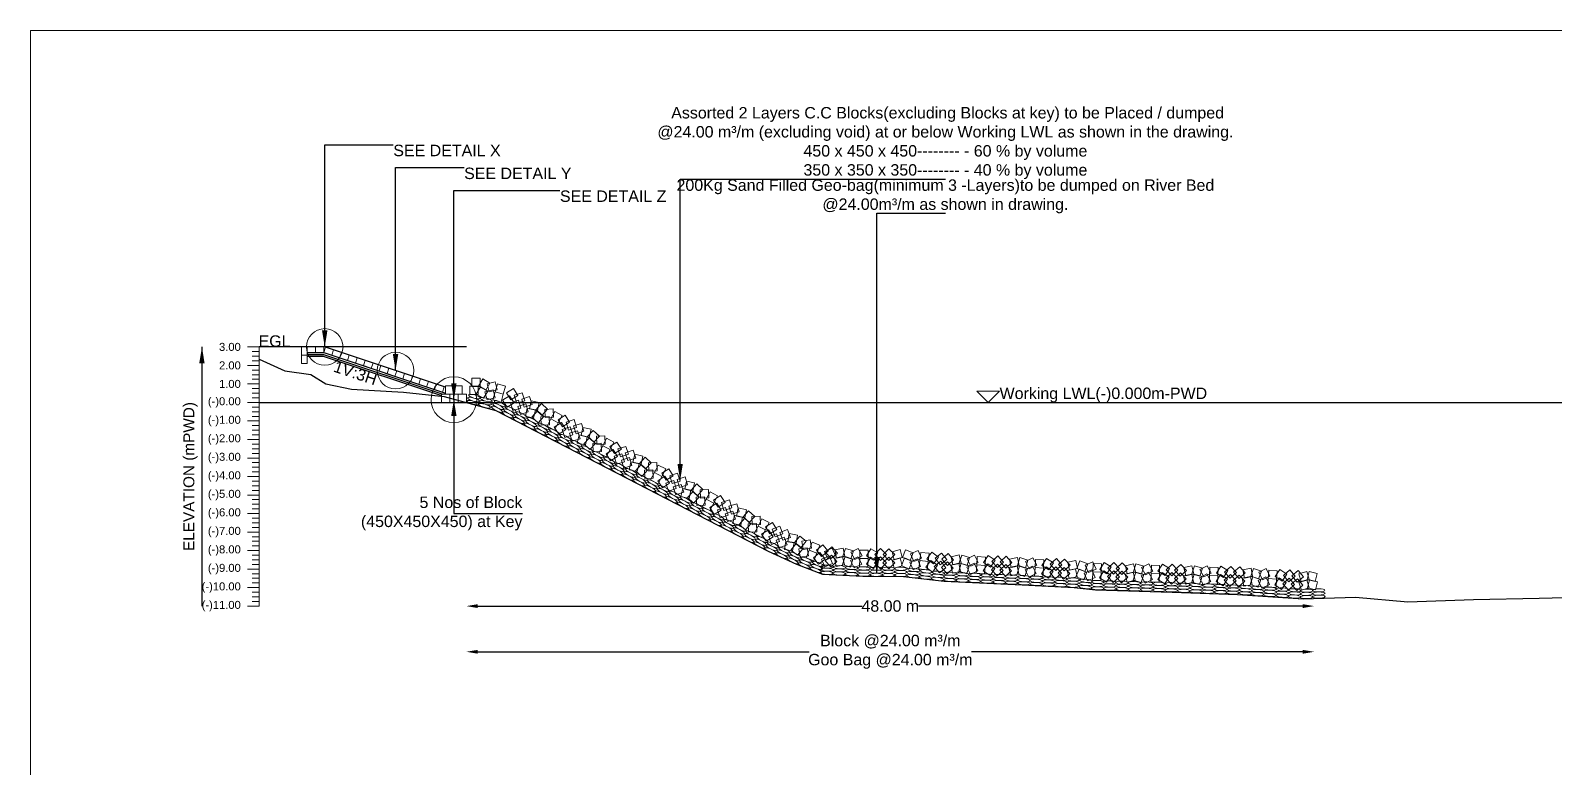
# Model space of a CAD drawing. Header units: inches. Extents: x 89000 to 380017, y -7071 to 0.
# Drawn here: x 355000 to 361672, y -3229 to 0 of the extents above; entities that cross this region are included whole.
import ezdxf

# ---------------------------------------------------------------- set-up
doc = ezdxf.new("R2010")
doc.units = ezdxf.units.IN
doc.header["$LTSCALE"] = 7
doc.header["$MEASUREMENT"] = 0
for name, color, linetype, lineweight in [('Cross Section Labels', 7, 'Continuous', 9), ('Existing_Bed_Level for Xsection', 7, 'Continuous', 25), ('Long Section Labels', 7, 'Continuous', 9)]:
    doc.layers.add(name, color=color, linetype=linetype, lineweight=lineweight)
doc.styles.get("Standard").update_dxf_attribs({"font": 'arial.ttf'})
doc.dimstyles.new('Appron Lebeling Style', dxfattribs={"dimtxt": 50, "dimasz": 50, "dimexe": 0.18, "dimexo": 0.0625, "dimgap": 0.09, "dimtad": 0, "dimtih": 1, "dimtoh": 1, "dimdec": 4, "dimzin": 0, "dimdsep": 46, "dimtxsty": 'Standard', "dimcen": 0.09, "dimse1": 1, "dimse2": 1, "dimadec": 0, "dimazin": 0, "dimtfac": 1, "dimtdec": 4, "dimtofl": 0, "dimtmove": 0, "dimatfit": 3, "dimfxl": 1, "dimtolj": 1, "dimtzin": 0, "dimarcsym": 0})
doc.dimstyles.get("Standard").update_dxf_attribs({"dimtxt": 0.18, "dimasz": 0.18, "dimexe": 0.18, "dimexo": 0.0625, "dimgap": 0.09, "dimtad": 0, "dimtih": 1, "dimtoh": 1, "dimdec": 4, "dimzin": 0, "dimdsep": 46, "dimtxsty": 'Standard', "dimcen": 0.09, "dimadec": 0, "dimazin": 0, "dimtfac": 1, "dimtdec": 4, "dimtofl": 0, "dimtmove": 0, "dimatfit": 3, "dimfxl": 1, "dimtolj": 1, "dimtzin": 0, "dimarcsym": 0})

# ---------------------------------------------------------------- blocks, each defined once
blk = doc.blocks.new('*D33')
at = {"layer": 'Cross Section Labels', "color": 0, "lineweight": -2, "transparency": 16777216}
for p, q in [((356956.9, -2518.6), (358638, -2518.6)), ((360566.3, -2518.6), (358885.2, -2518.6))]:
    blk.add_line(p, q, dxfattribs=at)
at = {"layer": 'Cross Section Labels', "color": 0, "transparency": 16777216}
for points in [[(356956.9, -2510.3), (356956.9, -2527), (356906.9, -2518.6)], [(360566.3, -2510.3), (360566.3, -2527), (360616.3, -2518.6)]]:
    blk.add_solid(points, dxfattribs=at)
at = {"layer": 'Defpoints', "color": 0, "transparency": 16777216}
for p in [(356906.9, -1627.6), (360616.3, -2484.8), (360616.3, -2518.6)]:
    blk.add_point(p, dxfattribs=at)
at = {"layer": 'Cross Section Labels', "color": 0, "transparency": 16777216, "insert": (358761.6, -2518.6), "char_height": 50, "attachment_point": 5}
blk.add_mtext('\\A1;48.00 m', dxfattribs=at)
blk = doc.blocks.new('*D34')
at = {"layer": 'Cross Section Labels', "color": 0, "lineweight": -2, "transparency": 16777216}
for p, q in [((356956.9, -2718.6), (358406, -2718.6)), ((360566.3, -2718.6), (359117.2, -2718.6))]:
    blk.add_line(p, q, dxfattribs=at)
at = {"layer": 'Cross Section Labels', "color": 0, "transparency": 16777216}
for points in [[(356956.9, -2710.3), (356956.9, -2727), (356906.9, -2718.6)], [(360566.3, -2710.3), (360566.3, -2727), (360616.3, -2718.6)]]:
    blk.add_solid(points, dxfattribs=at)
at = {"layer": 'Defpoints', "color": 0, "transparency": 16777216}
for p in [(356906.9, -1627.6), (360616.3, -2484.8), (360616.3, -2718.6)]:
    blk.add_point(p, dxfattribs=at)
at = {"layer": 'Cross Section Labels', "color": 0, "transparency": 16777216, "insert": (358761.6, -2718.6), "char_height": 50, "attachment_point": 5}
blk.add_mtext('\\A1;Block @24.00 m³/m ^JGoo Bag @24.00 m³/m ', dxfattribs=at)

msp = doc.modelspace()

# ---------------------------------------------------------------- linework, layer by layer
at = {"layer": 'Cross Section Labels'}
for points in [[(355000, 0), (365000, 0), (365000, -7071), (355000, -7071)], [(359189.72093, -1627.63), (359239.72093, -1577.63), (359139.72093, -1577.63)]]:
    msp.add_lwpolyline(points, close=True, dxfattribs=at)
for centre, radius in [((356287.27093, -1384.63), 80), ((356597.09593, -1487.905), 80), ((356852.24593, -1615.48), 100)]:
    msp.add_circle(centre, radius, dxfattribs=at)
at = {"layer": 'Existing_Bed_Level for Xsection'}
for points in [[(356906.92093, -1384.63), (356000, -1384.63)], [(356815.79593, -1560.805), (356291.01192, -1385.877), (356287.27093, -1384.63), (356283.32758, -1384.63), (356210.42758, -1384.63)], [(356000, -1438.09), (356112.98811, -1489.93), (356226.269, -1505.644), (356291.99145, -1546.144), (356404.84569, -1568.824), (356631.269, -1582.594), (356809.76086, -1601.224), (357036.269, -1662.784), (358226.87718, -2278.87), (358350.98455, -2335.57), (358464.9479, -2379.31), (358641.84044, -2388.22), (358819.1306, -2389.84), (358996.76533, -2410.09), (359337.76099, -2425.48), (359565.31346, -2436.82), (359659.42702, -2447.35), (359994.57964, -2457.07), (360280.62873, -2467.6), (360567.3022, -2486.23), (360796.39311, -2479.75), (361025.4849, -2500), (361312.6317, -2490.28), (361600.2095, -2484.61), (361829.2368, -2478.13)], [(356210.42758, -1408.93), (356283.32758, -1408.93), (356815.79593, -1586.41945)], [(356210.42758, -1417.03), (356282.01313, -1417.03), (356804.46313, -1591.18)], [(356210.42758, -1425.13), (356280.69869, -1425.13), (356797.57093, -1597.42075)], [(356000, -1627.63), (362121.75885, -1627.63)]]:
    msp.add_lwpolyline(points, dxfattribs=at)
at = {"layer": 'Long Section Labels'}
for points in [[(356000, -1384.63), (355950, -1384.63)], [(356000, -2518.63), (356000, -2437.63), (356000, -2356.63), (356000, -2275.63), (356000, -2194.63), (356000, -2113.63), (356000, -2032.63), (356000, -1951.63), (356000, -1870.63), (356000, -1789.63), (356000, -1708.63), (356000, -1627.63), (356000, -1546.63), (356000, -1465.63), (356000, -1384.63)], [(356000, -1465.63), (355950, -1465.63)], [(356000, -1404.88), (355970, -1404.88)], [(356000, -1425.13), (355970, -1425.13)], [(356000, -1445.38), (355970, -1445.38)], [(356000, -1485.88), (355970, -1485.88)], [(356000, -1506.13), (355970, -1506.13)], [(356000, -1526.38), (355970, -1526.38)], [(356000, -1546.63), (355950, -1546.63)], [(356000, -1566.88), (355970, -1566.88)], [(356000, -1587.13), (355970, -1587.13)], [(356000, -1627.63), (355950, -1627.63)], [(356000, -1607.38), (355970, -1607.38)], [(356000, -1647.88), (355970, -1647.88)], [(356000, -1708.63), (355950, -1708.63)], [(356000, -1668.13), (355970, -1668.13)], [(356000, -1688.38), (355970, -1688.38)], [(356000, -1728.88), (355970, -1728.88)], [(356000, -1789.63), (355950, -1789.63)], [(356000, -1749.13), (355970, -1749.13)], [(356000, -1769.38), (355970, -1769.38)], [(356000, -1809.88), (355970, -1809.88)], [(356000, -1830.13), (355970, -1830.13)], [(356000, -1850.38), (355970, -1850.38)], [(356000, -1870.63), (355950, -1870.63)], [(356000, -1890.88), (355970, -1890.88)], [(356000, -1911.13), (355970, -1911.13)], [(356000, -1931.38), (355970, -1931.38)], [(356000, -1951.63), (355950, -1951.63)], [(356000, -1971.88), (355970, -1971.88)], [(356000, -1992.13), (355970, -1992.13)], [(356000, -2032.63), (355950, -2032.63)], [(356000, -2012.38), (355970, -2012.38)], [(356000, -2052.88), (355970, -2052.88)], [(356000, -2113.63), (355950, -2113.63)], [(356000, -2073.13), (355970, -2073.13)], [(356000, -2093.38), (355970, -2093.38)], [(356000, -2133.88), (355970, -2133.88)], [(356000, -2194.63), (355950, -2194.63)], [(356000, -2154.13), (355970, -2154.13)], [(356000, -2174.38), (355970, -2174.38)], [(356000, -2214.88), (355970, -2214.88)], [(356000, -2235.13), (355970, -2235.13)], [(356000, -2255.38), (355970, -2255.38)], [(356000, -2275.63), (355950, -2275.63)], [(356000, -2295.88), (355970, -2295.88)], [(356000, -2316.13), (355970, -2316.13)], [(356000, -2356.63), (355950, -2356.63)], [(356000, -2336.38), (355970, -2336.38)], [(356000, -2376.88), (355970, -2376.88)], [(356000, -2397.13), (355970, -2397.13)], [(356000, -2437.63), (355950, -2437.63)], [(356000, -2417.38), (355970, -2417.38)], [(356000, -2457.88), (355970, -2457.88)], [(356000, -2518.63), (355950, -2518.63)], [(356000, -2478.13), (355970, -2478.13)], [(356000, -2498.38), (355970, -2498.38)]]:
    msp.add_lwpolyline(points, dxfattribs=at)
for points in [[(356210.42758, -1384.63), (356186.12758, -1384.63), (356186.12758, -1421.08), (356210.42758, -1421.08)], [(356246.87758, -1384.63), (356210.42758, -1384.63), (356210.42758, -1408.93), (356246.87758, -1408.93)], [(356283.32758, -1384.63), (356246.87758, -1384.63), (356246.87758, -1408.93), (356283.32758, -1408.93)], [(356325.59142, -1397.4035), (356291.01192, -1385.877), (356283.32758, -1408.93), (356317.90709, -1420.4565)], [(356360.17093, -1408.93), (356325.59142, -1397.4035), (356317.90709, -1420.4565), (356352.4866, -1431.983)], [(356210.42758, -1421.08), (356186.12758, -1421.08), (356186.12758, -1457.53), (356210.42758, -1457.53)], [(356394.75044, -1420.4565), (356360.17093, -1408.93), (356352.4866, -1431.983), (356387.0661, -1443.50951)], [(356429.32994, -1431.983), (356394.75044, -1420.4565), (356387.0661, -1443.50951), (356421.64561, -1455.03601)], [(356463.90945, -1443.50951), (356429.32994, -1431.983), (356421.64561, -1455.03601), (356456.22511, -1466.56251)], [(356498.48896, -1455.03601), (356463.90945, -1443.50951), (356456.22511, -1466.56251), (356490.80462, -1478.08901)], [(356533.06846, -1466.56251), (356498.48896, -1455.03601), (356490.80462, -1478.08901), (356525.38413, -1489.61551)], [(356567.64797, -1478.08901), (356533.06846, -1466.56251), (356525.38413, -1489.61551), (356559.96363, -1501.14202)], [(356602.22747, -1489.61551), (356567.64797, -1478.08901), (356559.96363, -1501.14202), (356594.54314, -1512.66852)], [(356636.80698, -1501.14202), (356602.22747, -1489.61551), (356594.54314, -1512.66852), (356629.12265, -1524.19502)], [(356671.38649, -1512.66852), (356636.80698, -1501.14202), (356629.12265, -1524.19502), (356663.70215, -1535.72152)], [(356705.96599, -1524.19502), (356671.38649, -1512.66852), (356663.70215, -1535.72152), (356698.28166, -1547.24802)], [(356740.5455, -1535.72152), (356705.96599, -1524.19502), (356698.28166, -1547.24802), (356732.86116, -1558.77453)], [(356967.96777, -1521.62114), (356931.51798, -1521.49836), (356931.39519, -1557.94815), (356967.84499, -1558.07094)], [(357009.77637, -1542.76729), (356978.27867, -1524.42342), (356959.9348, -1555.92112), (356991.4325, -1574.26499)], [(356775.125, -1547.24802), (356740.5455, -1535.72152), (356732.86116, -1558.77453), (356767.44067, -1570.30103)], [(356809.70451, -1558.77453), (356775.125, -1547.24802), (356767.44067, -1570.30103), (356802.02018, -1581.82753)], [(356834.02093, -1591.18), (356797.57093, -1591.18), (356797.57093, -1627.63), (356834.02093, -1627.63)], [(356852.24593, -1554.73), (356815.79593, -1554.73), (356815.79593, -1591.18), (356852.24593, -1591.18)], [(356870.47093, -1591.18), (356834.02093, -1591.18), (356834.02093, -1627.63), (356870.47093, -1627.63)], [(356888.69593, -1554.73), (356852.24593, -1554.73), (356852.24593, -1591.18), (356888.69593, -1591.18)], [(356906.92093, -1591.18), (356870.47093, -1591.18), (356870.47093, -1627.63), (356906.92093, -1627.63)], [(356958.40821, -1556.79524), (356921.95842, -1556.67246), (356921.83564, -1593.12225), (356958.28543, -1593.24504)], [(357000.21681, -1577.94139), (356968.71911, -1559.59752), (356950.37524, -1591.09522), (356981.87294, -1609.43909)], [(357023.45007, -1571.8108), (356988.20306, -1581.09792), (356997.49018, -1616.34493), (357032.7372, -1607.05781)], [(357033.00963, -1536.63669), (356997.76262, -1545.92382), (357007.04974, -1581.17083), (357042.29675, -1571.88371)], [(357068.01106, -1590.83015), (357032.83696, -1581.27059), (357023.2774, -1616.44469), (357058.4515, -1626.00425)], [(357077.57061, -1555.65605), (357042.39651, -1546.09649), (357032.83696, -1581.27059), (357068.01106, -1590.83015)], [(357115.44051, -1629.19058), (357095.76225, -1598.50885), (357065.08052, -1618.18711), (357084.75878, -1648.86884)], [(357132.19193, -1596.81787), (357112.51367, -1566.13614), (357081.83194, -1585.81439), (357101.5102, -1616.49613)], [(357151.2388, -1585.1813), (357116.4984, -1596.2134), (357127.53049, -1630.9538), (357162.27089, -1619.9217)], [(357134.48738, -1617.55402), (357099.74698, -1628.58611), (357110.77907, -1663.32651), (357145.51948, -1652.29442)], [(357177.90162, -1669.02761), (357166.84187, -1634.296), (357132.11026, -1645.35575), (357143.17002, -1680.08736)], [(357194.65304, -1636.65489), (357183.59328, -1601.92329), (357148.86168, -1612.98304), (357159.92143, -1647.71465)], [(357209.07945, -1660.03711), (357173.47266, -1652.2423), (357165.67785, -1687.84909), (357201.28464, -1695.6439)], [(357225.83087, -1627.66439), (357190.22408, -1619.86959), (357182.42927, -1655.47637), (357218.03606, -1663.27118)], [(357245.49828, -1689.5123), (357218.56916, -1664.9476), (357194.00445, -1691.87673), (357220.93358, -1716.44143)], [(357262.2497, -1657.13959), (357235.32057, -1632.57489), (357210.75587, -1659.50401), (357237.68499, -1684.06872)], [(357286.25295, -1656.03837), (357249.84065, -1657.69577), (357251.49805, -1694.10807), (357287.91035, -1692.45067)], [(357325.81027, -1684.01399), (357293.43756, -1667.26257), (357276.68614, -1699.63528), (357309.05886, -1716.3867)], [(357269.50153, -1688.41108), (357233.08923, -1690.06848), (357234.74663, -1726.48078), (357271.15893, -1724.82338)], [(357309.05886, -1716.3867), (357276.68614, -1699.63528), (357259.93473, -1732.008), (357292.30744, -1748.75941)], [(357342.0495, -1746.4505), (357322.37124, -1715.76877), (357291.68951, -1735.44703), (357311.36777, -1766.12876)], [(357358.80092, -1714.07779), (357339.12266, -1683.39606), (357308.44093, -1703.07432), (357328.11918, -1733.75605)], [(357377.84779, -1702.44123), (357343.10739, -1713.47332), (357354.13948, -1748.21372), (357388.87988, -1737.18163)], [(357421.26202, -1753.91482), (357410.20227, -1719.18321), (357375.47067, -1730.24296), (357386.53042, -1764.97457)], [(357361.09637, -1734.81394), (357326.35597, -1745.84603), (357337.38806, -1780.58643), (357372.12846, -1769.55434)], [(357404.51061, -1786.28753), (357393.45085, -1751.55592), (357358.71925, -1762.61568), (357369.779, -1797.34728)], [(357435.68844, -1777.29703), (357400.08165, -1769.50222), (357392.28684, -1805.10901), (357427.89363, -1812.90382)], [(357452.43986, -1744.92432), (357416.83307, -1737.12951), (357409.03826, -1772.7363), (357444.64505, -1780.53111)], [(357472.10727, -1806.77223), (357445.17814, -1782.20752), (357420.61344, -1809.13665), (357447.54256, -1833.70135)], [(357488.85869, -1774.39951), (357461.92956, -1749.83481), (357437.36486, -1776.76394), (357464.29398, -1801.32864)], [(357512.86193, -1773.29829), (357476.44963, -1774.95569), (357478.10703, -1811.36799), (357514.51933, -1809.71059)], [(357552.41926, -1801.27391), (357520.04655, -1784.5225), (357503.29513, -1816.89521), (357535.66784, -1833.64663)], [(357585.4099, -1831.33772), (357565.73164, -1800.65598), (357535.04991, -1820.33424), (357554.72817, -1851.01597)], [(357496.11051, -1805.67101), (357459.69822, -1807.32841), (357461.35562, -1843.74071), (357497.76792, -1842.0833)], [(357535.66784, -1833.64663), (357503.29513, -1816.89521), (357486.54371, -1849.26792), (357518.91643, -1866.01934)], [(357568.65848, -1863.71043), (357548.98023, -1833.0287), (357518.2985, -1852.70695), (357537.97675, -1883.38869)], [(357587.70536, -1852.07386), (357552.96496, -1863.10595), (357563.99705, -1897.84635), (357598.73745, -1886.81426)], [(357604.45677, -1819.70115), (357569.71637, -1830.73324), (357580.74847, -1865.47364), (357615.48887, -1854.44155)], [(357647.87101, -1871.17474), (357636.81126, -1836.44313), (357602.07965, -1847.50289), (357613.13941, -1882.23449)], [(357679.04884, -1862.18424), (357643.44205, -1854.38943), (357635.64725, -1889.99622), (357671.25403, -1897.79103)], [(357715.46767, -1891.65944), (357688.53855, -1867.09473), (357663.97384, -1894.02386), (357690.90297, -1918.58856)], [(357631.11959, -1903.54745), (357620.05984, -1868.81585), (357585.32824, -1879.8756), (357596.38799, -1914.6072)], [(357662.29743, -1894.55695), (357626.69064, -1886.76214), (357618.89583, -1922.36893), (357654.50262, -1930.16374)], [(357698.71625, -1924.03215), (357671.78713, -1899.46745), (357647.22242, -1926.39657), (357674.15155, -1950.96128)], [(357722.7195, -1922.93093), (357686.3072, -1924.58833), (357687.9646, -1961.00063), (357724.3769, -1959.34323)], [(357739.47092, -1890.55822), (357703.05862, -1892.21562), (357704.71602, -1928.62792), (357741.12832, -1926.97052)], [(357762.27683, -1950.90655), (357729.90412, -1934.15513), (357713.1527, -1966.52784), (357745.52541, -1983.27926)], [(357779.02825, -1918.53384), (357746.65553, -1901.78242), (357729.90412, -1934.15513), (357762.27683, -1950.90655)], [(357812.01889, -1948.59764), (357792.34063, -1917.91591), (357761.6589, -1937.59416), (357781.33716, -1968.2759)], [(357795.26747, -1980.97035), (357775.58921, -1950.28862), (357744.90748, -1969.96688), (357764.58574, -2000.64861)], [(357814.31434, -1969.33378), (357779.57394, -1980.36588), (357790.60603, -2015.10628), (357825.34644, -2004.07419)], [(357831.06576, -1936.96107), (357796.32536, -1947.99316), (357807.35745, -1982.73357), (357842.09785, -1971.70147)], [(357857.72858, -2020.80737), (357846.66883, -1986.07577), (357811.93722, -1997.13552), (357822.99698, -2031.86713)], [(357874.48, -1988.43466), (357863.42025, -1953.70306), (357828.68864, -1964.76281), (357839.74839, -1999.49442)], [(357905.65783, -1979.44416), (357870.05104, -1971.64935), (357862.25623, -2007.25614), (357897.86302, -2015.05095)], [(357942.07666, -2008.91936), (357915.14753, -1984.35466), (357890.58283, -2011.28378), (357917.51195, -2035.84849)], [(357888.90641, -2011.81688), (357853.29962, -2004.02207), (357845.50481, -2039.62886), (357881.1116, -2047.42367)], [(357925.32524, -2041.29207), (357898.39612, -2016.72737), (357873.83141, -2043.65649), (357900.76054, -2068.2212)], [(357949.32849, -2040.19085), (357912.91619, -2041.84825), (357914.57359, -2078.26055), (357950.98589, -2076.60315)], [(357966.07991, -2007.81814), (357929.66761, -2009.47554), (357931.32501, -2045.88784), (357967.73731, -2044.23044)], [(357988.88582, -2068.16647), (357956.5131, -2051.41505), (357939.76169, -2083.78777), (357972.1344, -2100.53918)], [(358005.63723, -2035.79376), (357973.26452, -2019.04234), (357956.5131, -2051.41505), (357988.88582, -2068.16647)], [(358021.87646, -2098.23027), (358002.1982, -2067.54854), (357971.51647, -2087.2268), (357991.19473, -2117.90853)], [(358038.62788, -2065.85756), (358018.94962, -2035.17583), (357988.26789, -2054.85409), (358007.94614, -2085.53582)], [(358057.67475, -2054.221), (358022.93435, -2065.25309), (358033.96644, -2099.99349), (358068.70684, -2088.9614)], [(358040.92333, -2086.59371), (358006.18293, -2097.6258), (358017.21502, -2132.3662), (358051.95542, -2121.33411)], [(358084.33757, -2138.0673), (358073.27781, -2103.33569), (358038.54621, -2114.39545), (358049.60596, -2149.12705)], [(358101.08899, -2105.69459), (358090.02923, -2070.96298), (358055.29763, -2082.02273), (358066.35738, -2116.75434)], [(358115.5154, -2129.0768), (358079.90861, -2121.28199), (358072.1138, -2156.88878), (358107.72059, -2164.68359)], [(358132.26682, -2096.70409), (358096.66003, -2088.90928), (358088.86522, -2124.51607), (358124.47201, -2132.31088)], [(358151.93423, -2158.552), (358125.0051, -2133.98729), (358100.4404, -2160.91642), (358127.36952, -2185.48112)], [(358168.68565, -2126.17928), (358141.75652, -2101.61458), (358117.19182, -2128.54371), (358144.12094, -2153.10841)], [(358192.68889, -2125.07806), (358156.27659, -2126.73546), (358157.93399, -2163.14776), (358194.34629, -2161.49036)], [(358175.93748, -2157.45078), (358139.52518, -2159.10818), (358141.18258, -2195.52047), (358177.59488, -2193.86307)], [(358215.4948, -2185.4264), (358183.12209, -2168.67498), (358166.37067, -2201.04769), (358198.74339, -2217.79911)], [(358232.24622, -2153.05368), (358199.87351, -2136.30227), (358183.12209, -2168.67498), (358215.4948, -2185.4264)], [(358248.48545, -2215.4902), (358228.80719, -2184.80847), (358198.12546, -2204.48672), (358217.80371, -2235.16845)], [(358265.23686, -2183.11748), (358245.55861, -2152.43575), (358214.87687, -2172.11401), (358234.55513, -2202.79574)], [(358278.95843, -2168.7997), (358244.79967, -2181.51905), (358257.51902, -2215.6778), (358291.67777, -2202.95846)], [(358324.84016, -2218.08654), (358312.09362, -2183.93792), (358277.945, -2196.68447), (358290.69154, -2230.83309)], [(358355.54055, -2207.58072), (358319.5949, -2201.53814), (358313.55232, -2237.48379), (358349.49797, -2243.52637)], [(358263.81167, -2201.95356), (358229.65291, -2214.6729), (358242.37226, -2248.83166), (358276.53102, -2236.11232)], [(358309.69341, -2251.2404), (358296.94686, -2217.09178), (358262.79824, -2229.83833), (358275.54479, -2263.98694)], [(358340.3938, -2240.73458), (358304.44815, -2234.692), (358298.40557, -2270.63765), (358334.35122, -2276.68023)], [(358378.21173, -2268.39181), (358350.11249, -2245.17469), (358326.89536, -2273.27393), (358354.9946, -2296.49106)], [(358393.35848, -2235.23796), (358365.25924, -2212.02083), (358342.04211, -2240.12007), (358370.14135, -2263.3372)], [(358397.72518, -2263.07776), (358361.72081, -2268.76001), (358367.40306, -2304.76437), (358403.40743, -2299.08212)], [(358410.78602, -2229.04811), (358374.78165, -2234.73036), (358380.4639, -2270.73473), (358416.46827, -2265.05248)], [(358453.19985, -2252.46785), (358419.1702, -2239.40701), (358406.10936, -2273.43666), (358440.13901, -2286.4975)], [(358489.31885, -2278.6906), (358466.36177, -2250.3785), (358438.04967, -2273.33558), (358461.00675, -2301.64768)], [(358506.95889, -2265.01501), (358473.65499, -2279.82894), (358488.46892, -2313.13285), (358521.77282, -2298.31892)], [(358530.18119, -2286.47881), (358505.7256, -2259.45056), (358478.69734, -2283.90614), (358503.15293, -2310.9344)], [(358554.83235, -2265.3789), (358519.19589, -2273.03689), (358526.85388, -2308.67335), (358562.49034, -2301.01536)], [(358600.19033, -2277.11654), (358565.50374, -2265.91641), (358554.3036, -2300.603), (358588.99019, -2311.80313)], [(358621.58027, -2266.16945), (358589.12685, -2282.76396), (358605.72136, -2315.21738), (358638.17478, -2298.62287)], [(358707.50759, -2286.14503), (358676.09772, -2267.65117), (358657.60386, -2299.06103), (358689.01372, -2317.5549)], [(358719.24996, -2267.16321), (358693.23133, -2292.69032), (358718.75844, -2318.70895), (358744.77707, -2293.18185)], [(358781.22574, -2293.49437), (358755.67792, -2267.49607), (358729.67962, -2293.04389), (358755.22744, -2319.04219)], [(358440.13901, -2286.4975), (358406.10936, -2273.43666), (358393.04853, -2307.46631), (358427.07818, -2320.52715)], [(358476.25801, -2312.72025), (358453.30093, -2284.40815), (358424.98883, -2307.36523), (358447.94591, -2335.67733)], [(358493.89805, -2299.04466), (358460.59415, -2313.85859), (358475.40808, -2347.1625), (358508.71198, -2332.34857)], [(358528.34754, -2322.88266), (358503.89195, -2295.8544), (358476.8637, -2320.30999), (358501.31929, -2347.33825)], [(358552.9987, -2301.78274), (358517.36224, -2309.44074), (358525.02023, -2345.0772), (358560.6567, -2337.41921)], [(358598.35668, -2313.52039), (358563.67009, -2302.32026), (358552.46996, -2337.00685), (358587.15655, -2348.20698)], [(358619.74662, -2302.5733), (358587.2932, -2319.16781), (358603.88771, -2351.62123), (358636.34113, -2335.02672)], [(358664.16496, -2310.66075), (358627.71648, -2310.3277), (358627.38343, -2346.77617), (358663.83191, -2347.10922)], [(358664.49801, -2274.21227), (358628.04953, -2273.87922), (358627.71648, -2310.3277), (358664.16496, -2310.66075)], [(358707.17454, -2322.59351), (358675.76467, -2304.09965), (358657.27081, -2335.50951), (358688.68067, -2354.00337)], [(358718.91691, -2303.61169), (358692.89828, -2329.1388), (358718.42539, -2355.15743), (358744.44402, -2329.63032)], [(358780.89269, -2329.94285), (358755.34487, -2303.94455), (358729.34657, -2329.49237), (358754.89439, -2355.49067)], [(358804.65409, -2307.84574), (358769.36319, -2316.96468), (358778.48213, -2352.25558), (358813.77303, -2343.13664)], [(358804.98714, -2271.39726), (358769.69624, -2280.5162), (358778.81518, -2315.8071), (358814.10608, -2306.68816)], [(358857.8015, -2321.36183), (358823.89129, -2307.99397), (358810.52342, -2341.90418), (358844.43364, -2355.27204)], [(358861.92999, -2285.14639), (358828.01977, -2271.77853), (358814.65191, -2305.68874), (358848.56213, -2319.0566)], [(358879.83996, -2311.78711), (358846.40352, -2326.29944), (358860.91585, -2359.73587), (358894.35228, -2345.22354)], [(358883.96844, -2275.57167), (358850.53201, -2290.084), (358865.04434, -2323.52043), (358898.48077, -2309.0081)], [(358926.76531, -2323.8465), (358890.54987, -2319.71802), (358886.42138, -2355.93346), (358922.63682, -2360.06194)], [(358930.89379, -2287.63106), (358894.67835, -2283.50258), (358890.54987, -2319.71802), (358926.76531, -2323.8465)], [(358968.29767, -2340.19513), (358938.98544, -2318.52958), (358917.3199, -2347.84181), (358946.63212, -2369.50735)], [(358972.42616, -2303.97969), (358943.11393, -2282.31414), (358921.44838, -2311.62637), (358950.76061, -2333.29191)], [(358981.9537, -2322.53994), (358953.4172, -2345.21748), (358976.09475, -2373.75397), (359004.63124, -2351.07643)], [(358986.08219, -2286.3245), (358957.54569, -2309.00204), (358980.22323, -2337.53853), (359008.75973, -2314.86099)], [(359036.99297, -2352.2997), (359012.39649, -2325.39959), (358985.49638, -2349.99607), (359010.09286, -2376.89618)], [(359038.63638, -2315.88677), (359014.0399, -2288.98666), (358987.13979, -2313.58314), (359011.73627, -2340.48325)], [(359061.53354, -2331.07127), (359025.93758, -2338.91536), (359033.78167, -2374.51132), (359069.37764, -2366.66723)], [(359063.17695, -2294.65833), (359027.58099, -2302.50242), (359035.42508, -2338.09839), (359071.02104, -2330.2543)], [(359106.95223, -2342.57175), (359072.20759, -2331.55301), (359061.18885, -2366.29765), (359095.93349, -2377.31639)], [(359108.59564, -2306.15882), (359073.851, -2295.14008), (359062.83226, -2329.88472), (359097.5769, -2340.90346)], [(359128.28468, -2331.51305), (359095.91841, -2348.2769), (359112.68227, -2380.64317), (359145.04854, -2363.87932)], [(359129.92809, -2295.10011), (359097.56182, -2311.86397), (359114.32567, -2344.23024), (359146.69195, -2327.46639)], [(359177.56799, -2303.92382), (359141.15505, -2302.28041), (359139.51165, -2338.69335), (359175.92458, -2340.33676)], [(359218.47728, -2353.80829), (359187.75271, -2334.19699), (359168.1414, -2364.92156), (359198.86597, -2384.53286)], [(359220.12069, -2317.39536), (359189.39612, -2297.78406), (359169.78481, -2328.50862), (359200.50938, -2348.11993)], [(359232.538, -2298.84803), (359205.61832, -2323.42308), (359230.19337, -2350.34277), (359257.11305, -2325.76772)], [(359293.52691, -2327.39062), (359268.93043, -2300.49052), (359242.03032, -2325.087), (359266.6268, -2351.9871)], [(359318.06749, -2306.16219), (359282.47152, -2314.00628), (359290.31561, -2349.60225), (359325.91158, -2341.75815)], [(359363.48617, -2317.66268), (359328.74153, -2306.64394), (359317.72279, -2341.38857), (359352.46743, -2352.40731)], [(359385.37582, -2306.82605), (359352.93125, -2323.43787), (359369.54308, -2355.88244), (359401.98764, -2339.27061)], [(359432.97379, -2315.87317), (359396.56897, -2314.05894), (359394.75475, -2350.46377), (359431.15957, -2352.27799)], [(359475.46282, -2329.54419), (359444.8306, -2309.78896), (359425.07536, -2340.42118), (359455.70758, -2360.17642)], [(359487.96701, -2311.05533), (359460.93233, -2335.50381), (359485.38081, -2362.53849), (359512.4155, -2338.09001)], [(359548.82134, -2339.88373), (359524.35133, -2312.86853), (359497.33613, -2337.33853), (359521.80614, -2364.35374)], [(359573.46124, -2318.77066), (359537.82887, -2326.44767), (359545.50587, -2362.08004), (359581.13825, -2354.40304)], [(359625.27313, -2333.9818), (359591.33512, -2320.68468), (359578.038, -2354.6227), (359611.97601, -2367.91982)], [(359647.29157, -2324.36115), (359613.88548, -2338.94317), (359628.4675, -2372.34927), (359661.87359, -2357.76725)], [(359684.98224, -2333.83312), (359648.54755, -2332.77646), (359647.49089, -2369.21114), (359683.92557, -2370.2678)], [(359727.74641, -2346.61749), (359696.70993, -2327.50363), (359677.59607, -2358.54011), (359708.63255, -2377.65397)], [(359739.86336, -2327.87256), (359713.34301, -2352.87803), (359738.34849, -2379.39838), (359764.86883, -2354.3929)], [(359801.30411, -2355.42905), (359776.27752, -2328.92863), (359749.7771, -2353.95522), (359774.80368, -2380.45564)], [(359825.49956, -2333.80808), (359790.03456, -2342.22452), (359798.45101, -2377.68952), (359833.916, -2369.27308)], [(359871.0976, -2344.57549), (359836.17998, -2334.11783), (359825.72233, -2369.03545), (359860.63994, -2379.49311)], [(359892.24916, -2333.1746), (359860.15711, -2350.45763), (359877.44013, -2382.54968), (359909.53218, -2365.26665)], [(359982.78917, -2354.01417), (359951.7527, -2334.90031), (359932.63884, -2365.93678), (359963.67531, -2385.05064)], [(359175.92458, -2340.33676), (359139.51165, -2338.69335), (359137.86824, -2375.10628), (359174.28117, -2376.74969)], [(359230.89459, -2335.26097), (359203.97491, -2359.83602), (359228.54996, -2386.7557), (359255.46964, -2362.18065)], [(359291.8835, -2363.80356), (359267.28702, -2336.90345), (359240.38691, -2361.49993), (359264.98339, -2388.40004)], [(359316.42408, -2342.57512), (359280.82811, -2350.41921), (359288.6722, -2386.01518), (359324.26817, -2378.17109)], [(359361.84276, -2354.07561), (359327.09813, -2343.05687), (359316.07938, -2377.80151), (359350.82402, -2388.82025)], [(359383.56159, -2343.23087), (359351.11703, -2359.8427), (359367.72885, -2392.28726), (359400.17342, -2375.67544)], [(359431.15957, -2352.27799), (359394.75475, -2350.46377), (359392.94052, -2386.86859), (359429.34535, -2388.68281)], [(359473.6486, -2365.94902), (359443.01637, -2346.19378), (359423.26114, -2376.826), (359453.89336, -2396.58124)], [(359486.15279, -2347.46015), (359459.11811, -2371.90863), (359483.56659, -2398.94332), (359510.60127, -2374.49483)], [(359547.00712, -2376.28855), (359522.53711, -2349.27335), (359495.52191, -2373.74336), (359519.99191, -2400.75856)], [(359571.64702, -2355.17549), (359536.01465, -2362.85249), (359543.69165, -2398.48487), (359579.32403, -2390.80786)], [(359621.22017, -2370.20577), (359587.28216, -2356.90865), (359573.98504, -2390.84667), (359607.92305, -2404.14379)], [(359643.23861, -2360.58512), (359609.83252, -2375.16714), (359624.41454, -2408.57324), (359657.82063, -2393.99122)], [(359683.92557, -2370.2678), (359647.49089, -2369.21114), (359646.43422, -2405.64582), (359682.8689, -2406.70249)], [(359726.68974, -2383.05217), (359695.65327, -2363.93831), (359676.5394, -2394.97479), (359707.57588, -2414.08865)], [(359738.80669, -2364.30724), (359712.28634, -2389.31271), (359737.29182, -2415.83306), (359763.81216, -2390.82758)], [(359800.24744, -2391.86373), (359775.22085, -2365.36331), (359748.72043, -2390.3899), (359773.74702, -2416.89032)], [(359824.44289, -2370.24276), (359788.9779, -2378.65921), (359797.39434, -2414.1242), (359832.85933, -2405.70776)], [(359870.04093, -2381.01017), (359835.12332, -2370.55252), (359824.66566, -2405.47013), (359859.58328, -2415.92779)], [(359891.19249, -2369.60928), (359859.10044, -2386.89231), (359876.38347, -2418.98436), (359908.47551, -2401.70133)], [(359938.96833, -2377.66448), (359902.53365, -2376.60781), (359901.47698, -2413.04249), (359937.91166, -2414.09916)], [(359940.025, -2341.2298), (359903.59032, -2340.17313), (359902.53365, -2376.60781), (359938.96833, -2377.66448)], [(359981.73251, -2390.44885), (359950.69603, -2371.33499), (359931.58217, -2402.37146), (359962.61864, -2421.48532)], [(359993.84945, -2371.70391), (359967.32911, -2396.70939), (359992.33458, -2423.22973), (360018.85493, -2398.22426)], [(359994.90612, -2335.26923), (359968.38578, -2360.27471), (359993.39125, -2386.79505), (360019.9116, -2361.78958)], [(360055.73936, -2399.73581), (360030.92028, -2373.04094), (360004.22542, -2397.86002), (360029.0445, -2424.55489)], [(360057.08025, -2363.31048), (360032.26117, -2336.61562), (360005.5663, -2361.4347), (360030.38538, -2388.12956)], [(360080.10276, -2378.30426), (360044.57318, -2386.44376), (360052.71268, -2421.97334), (360088.24226, -2413.83384)], [(360081.44364, -2341.87893), (360045.91406, -2350.01843), (360054.05356, -2385.54801), (360089.58314, -2377.40851)], [(360125.61541, -2389.42708), (360090.78044, -2378.69733), (360080.05069, -2413.53229), (360114.88565, -2424.26204)], [(360126.95629, -2353.00175), (360092.12132, -2342.272), (360081.39157, -2377.10696), (360116.22654, -2387.83672)], [(360146.85526, -2378.19155), (360114.62936, -2395.22368), (360131.66149, -2427.44959), (360163.88739, -2410.41746)], [(360148.19615, -2341.76622), (360115.97024, -2358.79835), (360133.00237, -2391.02426), (360165.22828, -2373.99213)], [(360194.56681, -2386.61923), (360158.14148, -2385.27835), (360156.8006, -2421.70368), (360193.22593, -2423.04456)], [(360195.90769, -2350.1939), (360159.48237, -2348.85302), (360158.14148, -2385.27835), (360194.56681, -2386.61923)], [(360237.22994, -2399.73684), (360206.34353, -2380.38142), (360186.98812, -2411.26784), (360217.87453, -2430.62325)], [(360238.57083, -2363.31151), (360207.68442, -2343.9561), (360188.329, -2374.84251), (360219.21542, -2394.19792)], [(360249.49276, -2381.087), (360222.77814, -2405.88482), (360247.57596, -2432.59944), (360274.29058, -2407.80163)], [(360250.83365, -2344.66168), (360224.11903, -2369.45949), (360248.91684, -2396.17411), (360275.63146, -2371.3763)], [(360312.34782, -2409.99045), (360288.28857, -2382.6088), (360260.90691, -2406.66804), (360284.96616, -2434.0497)], [(360314.7116, -2373.61718), (360290.65235, -2346.23552), (360263.2707, -2370.29477), (360287.32994, -2397.67643)], [(360337.30375, -2389.2519), (360301.5595, -2396.38992), (360308.69753, -2432.13417), (360344.44177, -2424.99614)], [(360339.66753, -2352.87862), (360303.92329, -2360.01665), (360311.06131, -2395.76089), (360346.80556, -2388.62287)], [(360382.48591, -2401.64907), (360347.96617, -2389.94481), (360336.26191, -2424.46456), (360370.78165, -2436.16882)], [(360384.8497, -2365.2758), (360350.32995, -2353.57154), (360338.62569, -2388.09128), (360373.14544, -2399.79554)], [(360404.03307, -2391.01475), (360371.34134, -2407.13472), (360387.4613, -2439.82645), (360420.15303, -2423.70648)], [(360406.39685, -2354.64148), (360373.70512, -2370.76145), (360389.82509, -2403.45317), (360422.51682, -2387.33321)], [(360451.48899, -2400.77964), (360415.11571, -2398.41585), (360412.75193, -2434.78913), (360449.1252, -2437.15291)], [(360453.85277, -2364.40636), (360417.4795, -2362.04258), (360415.11571, -2398.41585), (360451.48899, -2400.77964)], [(360493.76672, -2415.09076), (360463.43632, -2394.87518), (360443.22075, -2425.20558), (360473.55114, -2445.42115)], [(360496.1305, -2378.71748), (360465.80011, -2358.50191), (360445.58453, -2388.8323), (360475.91493, -2409.04788)], [(360506.54869, -2396.79283), (360479.14788, -2420.83026), (360503.18532, -2448.23107), (360530.58613, -2424.19364)], [(360508.91248, -2360.41956), (360481.51167, -2384.45699), (360505.5491, -2411.8578), (360532.94991, -2387.82036)], [(360566.96073, -2426.53694), (360542.90149, -2399.15528), (360515.51983, -2423.21453), (360539.57907, -2450.59619)], [(360569.32451, -2390.16367), (360545.26527, -2362.78201), (360517.88361, -2386.84125), (360541.94286, -2414.22291)], [(360583.29602, -2367.42172), (360548.37093, -2377.8544), (360558.8036, -2412.77949), (360593.72869, -2402.34681)], [(360629.43563, -2375.56143), (360593.97666, -2367.11962), (360585.53485, -2402.57858), (360620.99381, -2411.02039)], [(360584.32662, -2403.85715), (360549.40153, -2414.28983), (360559.8342, -2449.21491), (360594.75929, -2438.78224)], [(360630.46623, -2411.99685), (360595.00726, -2403.55504), (360586.56545, -2439.01401), (360622.02442, -2447.45582)]]:
    msp.add_lwpolyline(points, close=True, dxfattribs=at)
for centre, major_axis in [((356941.9626, -1601.47984), (26.0132, -7.06982)), ((356934.73983, -1628.05583), (26.0132, -7.06982)), ((356938.35121, -1614.76783), (26.0132, -7.06982)), ((356986.76623, -1642.19548), (26.0132, -7.06982)), ((356990.37762, -1628.90748), (26.0132, -7.06982)), ((356993.98901, -1615.61949), (26.0132, -7.06982)), ((357040.09391, -1657.01107), (23.94142, -12.3886)), ((357046.42223, -1644.78138), (23.94142, -12.3886)), ((357052.75054, -1632.55169), (23.94142, -12.3886)), ((357087.97675, -1681.78828), (23.94142, -12.3886)), ((357094.30507, -1669.55859), (23.94142, -12.3886)), ((357100.63338, -1657.32889), (23.94142, -12.3886)), ((357148.51622, -1682.1061), (23.94142, -12.3886)), ((357135.85959, -1706.56549), (23.94142, -12.3886)), ((357142.18791, -1694.33579), (23.94142, -12.3886)), ((357183.74243, -1731.34269), (23.94142, -12.3886)), ((357190.07074, -1719.113), (23.94142, -12.3886)), ((357196.39906, -1706.88331), (23.94142, -12.3886)), ((357237.95358, -1743.89021), (23.94142, -12.3886)), ((357244.2819, -1731.66052), (23.94142, -12.3886)), ((357231.62527, -1756.1199), (23.94142, -12.3886)), ((357279.50811, -1780.89711), (23.94142, -12.3886)), ((357285.83642, -1768.66742), (23.94142, -12.3886)), ((357292.16473, -1756.43773), (23.94142, -12.3886)), ((357327.39095, -1805.67432), (23.94142, -12.3886)), ((357333.71926, -1793.44463), (23.94142, -12.3886)), ((357340.04757, -1781.21493), (23.94142, -12.3886)), ((357387.93041, -1805.99214), (23.94142, -12.3886)), ((357375.27379, -1830.45152), (23.94142, -12.3886)), ((357381.6021, -1818.22183), (23.94142, -12.3886)), ((357423.15662, -1855.22873), (23.94142, -12.3886)), ((357429.48494, -1842.99904), (23.94142, -12.3886)), ((357435.81325, -1830.76935), (23.94142, -12.3886)), ((357471.03946, -1880.00594), (23.94142, -12.3886)), ((357477.36778, -1867.77625), (23.94142, -12.3886)), ((357483.69609, -1855.54656), (23.94142, -12.3886)), ((357531.57893, -1880.32377), (23.94142, -12.3886)), ((357518.9223, -1904.78315), (23.94142, -12.3886)), ((357525.25061, -1892.55346), (23.94142, -12.3886)), ((357566.80514, -1929.56036), (23.94142, -12.3886)), ((357573.13345, -1917.33066), (23.94142, -12.3886)), ((357579.46177, -1905.10097), (23.94142, -12.3886)), ((357621.01629, -1942.10787), (23.94142, -12.3886)), ((357627.34461, -1929.87818), (23.94142, -12.3886)), ((357614.68798, -1954.33756), (23.94142, -12.3886)), ((357662.57082, -1979.11477), (23.94142, -12.3886)), ((357668.89913, -1966.88508), (23.94142, -12.3886)), ((357675.22744, -1954.65539), (23.94142, -12.3886)), ((357710.45366, -2003.89198), (23.94142, -12.3886)), ((357716.78197, -1991.66229), (23.94142, -12.3886)), ((357723.11028, -1979.4326), (23.94142, -12.3886)), ((357764.66481, -2016.4395), (23.94142, -12.3886)), ((357770.99312, -2004.20981), (23.94142, -12.3886)), ((357758.33649, -2028.66919), (23.94142, -12.3886)), ((357806.21933, -2053.4464), (23.94142, -12.3886)), ((357812.54765, -2041.2167), (23.94142, -12.3886)), ((357818.87596, -2028.98701), (23.94142, -12.3886)), ((357854.10217, -2078.2236), (23.94142, -12.3886)), ((357860.43048, -2065.99391), (23.94142, -12.3886)), ((357866.7588, -2053.76422), (23.94142, -12.3886)), ((357914.64164, -2078.54143), (23.94142, -12.3886)), ((357901.98501, -2103.00081), (23.94142, -12.3886)), ((357908.31332, -2090.77112), (23.94142, -12.3886)), ((357949.86785, -2127.77802), (23.94142, -12.3886)), ((357956.19616, -2115.54833), (23.94142, -12.3886)), ((357962.52448, -2103.31864), (23.94142, -12.3886)), ((358004.079, -2140.32554), (23.94142, -12.3886)), ((358010.40731, -2128.09584), (23.94142, -12.3886)), ((357997.75069, -2152.55523), (23.94142, -12.3886)), ((358045.63353, -2177.33244), (23.94142, -12.3886)), ((358051.96184, -2165.10274), (23.94142, -12.3886)), ((358058.29015, -2152.87305), (23.94142, -12.3886)), ((358093.51636, -2202.10964), (23.94142, -12.3886)), ((358099.84468, -2189.87995), (23.94142, -12.3886)), ((358106.17299, -2177.65026), (23.94142, -12.3886)), ((358147.72752, -2214.65716), (23.94142, -12.3886)), ((358154.05583, -2202.42747), (23.94142, -12.3886)), ((358141.3992, -2226.88685), (23.94142, -12.3886)), ((358189.28204, -2251.66406), (23.94142, -12.3886)), ((358195.61036, -2239.43437), (23.94142, -12.3886)), ((358201.93867, -2227.20468), (23.94142, -12.3886)), ((358237.03367, -2275.94061), (24.51912, -11.20187)), ((358242.75577, -2263.41582), (24.51912, -11.20187)), ((358248.47788, -2250.89103), (24.51912, -11.20187)), ((358297.51612, -2273.29476), (24.51912, -11.20187)), ((358286.07191, -2298.34435), (24.51912, -11.20187)), ((358291.79401, -2285.81955), (24.51912, -11.20187)), ((358335.11015, -2320.74808), (24.51912, -11.20187)), ((358340.83226, -2308.22329), (24.51912, -11.20187)), ((358346.55436, -2295.6985), (24.51912, -11.20187)), ((358384.55486, -2341.07985), (25.16682, -9.65922)), ((358389.48895, -2328.2242), (25.16682, -9.65922)), ((358394.42305, -2315.36855), (25.16682, -9.65922)), ((358439.82259, -2347.54263), (25.16682, -9.65922)), ((358444.75668, -2334.68699), (25.16682, -9.65922)), ((358434.88849, -2360.39828), (25.16682, -9.65922)), ((358484.34381, -2373.39324), (26.92267, -1.35608)), ((358485.03652, -2359.64067), (26.92267, -1.35608)), ((358485.72923, -2345.8881), (26.92267, -1.35608)), ((358538.18915, -2376.1054), (26.92267, -1.35608)), ((358538.88186, -2362.35284), (26.92267, -1.35608)), ((358539.57457, -2348.60027), (26.92267, -1.35608)), ((358592.03449, -2378.81757), (26.92267, -1.35608)), ((358592.7272, -2365.065), (26.92267, -1.35608)), ((358593.41991, -2351.31244), (26.92267, -1.35608)), ((358645.60091, -2381.36907), (26.95567, -0.24631)), ((358645.72673, -2367.59965), (26.95567, -0.24631)), ((358645.85255, -2353.83022), (26.95567, -0.24631)), ((358699.51226, -2381.86169), (26.95567, -0.24631)), ((358699.63808, -2368.09227), (26.95567, -0.24631)), ((358699.7639, -2354.32284), (26.95567, -0.24631)), ((358753.42361, -2382.35431), (26.95567, -0.24631)), ((358753.54943, -2368.58489), (26.95567, -0.24631)), ((358753.67525, -2354.81546), (26.95567, -0.24631)), ((358807.33496, -2382.84693), (26.95567, -0.24631)), ((358807.46078, -2369.0775), (26.95567, -0.24631)), ((358807.58659, -2355.30808), (26.95567, -0.24631)), ((358861.69435, -2387.76259), (26.78333, -3.05325)), ((358863.254, -2374.0812), (26.78333, -3.05325)), ((358864.81365, -2360.39981), (26.78333, -3.05325)), ((358915.26101, -2393.86908), (26.78333, -3.05325)), ((358916.82066, -2380.18769), (26.78333, -3.05325)), ((358918.38031, -2366.5063), (26.78333, -3.05325)), ((358968.82767, -2399.97557), (26.78333, -3.05325)), ((358970.38732, -2386.29418), (26.78333, -3.05325)), ((358971.94697, -2372.61279), (26.78333, -3.05325)), ((359022.06044, -2404.33962), (26.92939, -1.21539)), ((359022.68128, -2390.58363), (26.92939, -1.21539)), ((359023.30212, -2376.82763), (26.92939, -1.21539)), ((359075.91921, -2406.77041), (26.92939, -1.21539)), ((359076.54005, -2393.01441), (26.92939, -1.21539)), ((359077.1609, -2379.25841), (26.92939, -1.21539)), ((359129.77799, -2409.20119), (26.92939, -1.21539)), ((359130.39883, -2395.44519), (26.92939, -1.21539)), ((359131.01967, -2381.6892), (26.92939, -1.21539)), ((359184.2576, -2397.87598), (26.92939, -1.21539)), ((359184.87845, -2384.11998), (26.92939, -1.21539)), ((359238.11638, -2400.30676), (26.92939, -1.21539)), ((359238.73722, -2386.55076), (26.92939, -1.21539)), ((359291.97515, -2402.73754), (26.92939, -1.21539)), ((359292.59599, -2388.98155), (26.92939, -1.21539)), ((359345.92913, -2405.20642), (26.92339, -1.34172)), ((359346.6145, -2391.45349), (26.92339, -1.34172)), ((359399.77591, -2407.88986), (26.92339, -1.34172)), ((359400.46128, -2394.13693), (26.92339, -1.34172)), ((359454.30806, -2396.82036), (26.92339, -1.34172)), ((359508.15483, -2399.5038), (26.92339, -1.34172)), ((359562.00161, -2402.18723), (26.92339, -1.34172)), ((359617.72022, -2408.04378), (26.78964, -2.99739)), ((359183.63676, -2411.63197), (26.92939, -1.21539)), ((359237.49553, -2414.06276), (26.92939, -1.21539)), ((359291.35431, -2416.49354), (26.92939, -1.21539)), ((359345.24376, -2418.95936), (26.92339, -1.34172)), ((359399.09053, -2421.64279), (26.92339, -1.34172)), ((359452.93731, -2424.32623), (26.92339, -1.34172)), ((359453.62268, -2410.5733), (26.92339, -1.34172)), ((359506.78409, -2427.00966), (26.92339, -1.34172)), ((359507.46946, -2413.25673), (26.92339, -1.34172)), ((359560.63087, -2429.6931), (26.92339, -1.34172)), ((359561.31624, -2415.94017), (26.92339, -1.34172)), ((359614.65798, -2435.41301), (26.78964, -2.99739)), ((359616.1891, -2421.72839), (26.78964, -2.99739)), ((359667.71809, -2440.70256), (26.94547, -0.78146)), ((359668.11727, -2426.93835), (26.94547, -0.78146)), ((359668.51646, -2413.17413), (26.94547, -0.78146)), ((359721.60903, -2442.26549), (26.94547, -0.78146)), ((359722.00821, -2428.50128), (26.94547, -0.78146)), ((359722.4074, -2414.73706), (26.94547, -0.78146)), ((359775.49997, -2443.82842), (26.94547, -0.78146)), ((359775.89915, -2430.06421), (26.94547, -0.78146)), ((359776.29834, -2416.29999), (26.94547, -0.78146)), ((359829.39091, -2445.39135), (26.94547, -0.78146)), ((359829.79009, -2431.62714), (26.94547, -0.78146)), ((359830.18928, -2417.86292), (26.94547, -0.78146)), ((359883.28185, -2446.95428), (26.94547, -0.78146)), ((359883.68103, -2433.19007), (26.94547, -0.78146)), ((359884.08022, -2419.42585), (26.94547, -0.78146)), ((359937.17279, -2448.51721), (26.94547, -0.78146)), ((359937.57198, -2434.753), (26.94547, -0.78146)), ((359937.97116, -2420.98878), (26.94547, -0.78146)), ((359991.06373, -2450.08014), (26.94547, -0.78146)), ((359991.46292, -2436.31593), (26.94547, -0.78146)), ((359991.8621, -2422.55171), (26.94547, -0.78146)), ((360044.99548, -2452.03624), (26.93855, -0.99166)), ((360045.50203, -2438.27556), (26.93855, -0.99166)), ((360046.00859, -2424.51488), (26.93855, -0.99166)), ((360098.87259, -2454.01955), (26.93855, -0.99166)), ((360099.37914, -2440.25887), (26.93855, -0.99166)), ((360099.8857, -2426.4982), (26.93855, -0.99166)), ((360152.74969, -2456.00287), (26.93855, -0.99166)), ((360153.25625, -2442.24219), (26.93855, -0.99166)), ((360153.76281, -2428.48151), (26.93855, -0.99166)), ((360206.6268, -2457.98619), (26.93855, -0.99166)), ((360207.13336, -2444.22551), (26.93855, -0.99166)), ((360207.63991, -2430.46483), (26.93855, -0.99166)), ((360260.50391, -2459.9695), (26.93855, -0.99166)), ((360261.01046, -2446.20882), (26.93855, -0.99166)), ((360261.51702, -2432.44815), (26.93855, -0.99166)), ((360314.52636, -2462.90338), (26.90006, -1.74815)), ((360315.41934, -2449.16236), (26.90006, -1.74815)), ((360316.31233, -2435.42135), (26.90006, -1.74815)), ((360368.32647, -2466.39967), (26.90006, -1.74815)), ((360369.21946, -2452.65866), (26.90006, -1.74815)), ((360370.11244, -2438.91765), (26.90006, -1.74815)), ((360422.12658, -2469.89597), (26.90006, -1.74815)), ((360423.01957, -2456.15496), (26.90006, -1.74815)), ((360423.91255, -2442.41394), (26.90006, -1.74815)), ((360475.9267, -2473.39227), (26.90006, -1.74815)), ((360476.81968, -2459.65126), (26.90006, -1.74815)), ((360477.71267, -2445.91024), (26.90006, -1.74815)), ((360530.61979, -2463.14756), (26.90006, -1.74815)), ((360531.51278, -2449.40654), (26.90006, -1.74815)), ((360582.13404, -2451.3717), (26.94602, 0.76219)), ((360582.52338, -2465.1362), (26.94602, 0.76219)), ((360636.02609, -2449.84733), (26.94602, 0.76219)), ((360636.41543, -2463.61182), (26.94602, 0.76219)), ((360529.72681, -2476.88857), (26.90006, -1.74815)), ((360582.91272, -2478.90069), (26.94602, 0.76219)), ((360636.80477, -2477.37632), (26.94602, 0.76219))]:
    msp.add_ellipse(centre, major_axis=major_axis, ratio=0.255, dxfattribs=at)

# ---------------------------------------------------------------- texts
at = {"layer": 'Cross Section Labels', "char_height": 50}
for s, insert, attachment_point in [(' Assorted 2 Layers C.C Blocks(excluding Blocks at key) to be Placed / dumped^J@24.00 m³/m (excluding void) at or below Working LWL as shown in the drawing.^J450 x 450 x 450-------- - 60 % by volume^J350 x 350 x 350-------- - 40 % by volume', (359002.68277, -650), 8), ('SEE DETAIL X', (356587.27093, -500), 1), ('SEE DETAIL Y', (356897.09593, -600), 1), ('200Kg Sand Filled Geo-bag(minimum 3 -Layers)to be dumped on River Bed^J@24.00m³/m as shown in drawing.', (359002.68277, -800), 8), ('SEE DETAIL Z', (357316.27093, -700), 1), ('EGL', (356137.52758, -1384.63), 9), ('Working LWL(-)0.000m-PWD', (359239.72093, -1627.63), 7), ('5 Nos of Block ^J(450X450X450) at Key', (357152.24593, -2113.63), 6)]:
    msp.add_mtext(s, dxfattribs=dict(at, insert=insert, attachment_point=attachment_point))
at = {"layer": 'Cross Section Labels', "insert": (356429.37621, -1474.68917), "char_height": 50, "attachment_point": 2, "rotation": 341.565051177}
msp.add_mtext('1V:3H', dxfattribs=at)
at = {"layer": 'Long Section Labels', "char_height": 35, "attachment_point": 6}
for s, insert in [('3.00', (355920, -1384.63)), ('2.00', (355920, -1465.63)), ('1.00', (355920, -1546.63)), ('(-)0.00', (355920, -1627.63)), ('(-)1.00', (355920, -1708.63)), ('(-)2.00', (355920, -1789.63)), ('(-)3.00', (355920, -1870.63)), ('(-)4.00', (355920, -1951.63)), ('(-)5.00', (355920, -2032.63)), ('(-)6.00', (355920, -2113.63)), ('(-)7.00', (355920, -2194.63)), ('(-)8.00', (355920, -2275.63)), ('(-)9.00', (355920, -2356.63)), ('(-)10.00', (355920, -2437.63)), ('(-)11.00', (355920, -2518.63))]:
    msp.add_mtext(s, dxfattribs=dict(at, insert=insert))
at = {"layer": 'Long Section Labels', "insert": (355700, -1951.63), "char_height": 48, "attachment_point": 5, "rotation": 90}
msp.add_mtext('ELEVATION (mPWD)', dxfattribs=at)

# ---------------------------------------------------------------- dimensions: what is measured, and where the dimension line sits
at = {"layer": 'Cross Section Labels'}
for base, text, picture, middle in [((360616.27173, -2518.63), '48.00 m', '*D33', (358761.59633, -2518.63)), ((360616.27173, -2718.63), 'Block @24.00 m³/m ^JGoo Bag @24.00 m³/m ', '*D34', (358761.59633, -2718.63))]:
    dim = msp.add_linear_dim(base=base, p1=(356906.92093, -1627.63), p2=(360616.27173, -2484.84486), text=text, dimstyle='Appron Lebeling Style', dxfattribs=at)
    dim.commit()
    dim.dimension.update_dxf_attribs({"geometry": picture, "text_midpoint": middle})

# ---------------------------------------------------------------- leaders
at = {"layer": 'Cross Section Labels', "annotation_type": 0, "has_hookline": 1}
for points, hookline_direction, text_width in [([(356287.27093, -1384.63), (356287.27093, -500), (356587.18093, -500)], 0, 466.13233), ([(356597.09593, -1487.905), (356597.09593, -600), (356897.00593, -600)], 0, 466.03001), ([(357842.22287, -1968.25246), (357842.22287, -650), (359002.59277, -650)], 0, 2510.77763), ([(356852.24593, -1615.48), (356852.24593, -700), (357316.18093, -700)], 0, 460.91405), ([(358702.68277, -2375.29699), (358702.68277, -800), (359002.59277, -800)], 0, 2345.7367), ([(356852.24593, -1615.48), (356852.24593, -2113.63), (357152.33593, -2113.63)], 1, 701.90996)]:
    msp.add_leader(points, dimstyle='Standard', override={"dimasz": 72}, dxfattribs=dict(at, hookline_direction=hookline_direction, text_width=text_width))
at = {"layer": 'Long Section Labels'}
msp.add_leader([(355750, -1384.63), (355750, -2518.63)], dimstyle='Standard', override={"dimasz": 72}, dxfattribs=at)

doc.saveas('drawing.dxf')
